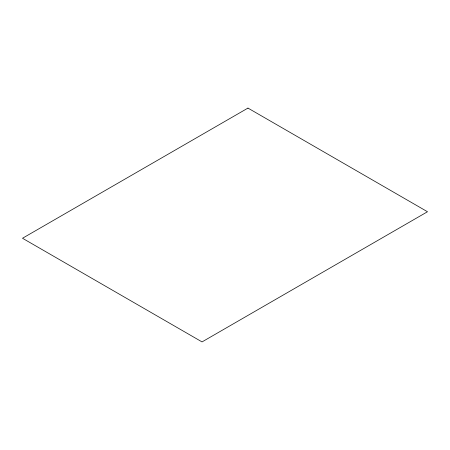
<?xml version="1.0" encoding="UTF-8"?>
<svg xmlns="http://www.w3.org/2000/svg" width="450" height="450" viewBox="0 0 450 450"><rect width="100%" height="100%" fill="white"/><g stroke="black" fill="none" stroke-linecap="round" stroke-linejoin="round"><path stroke-width="0.67" d="M247.961 108.09L22.5 238.258L202.039 341.91L427.5 211.742L247.961 108.09"/></g></svg>
